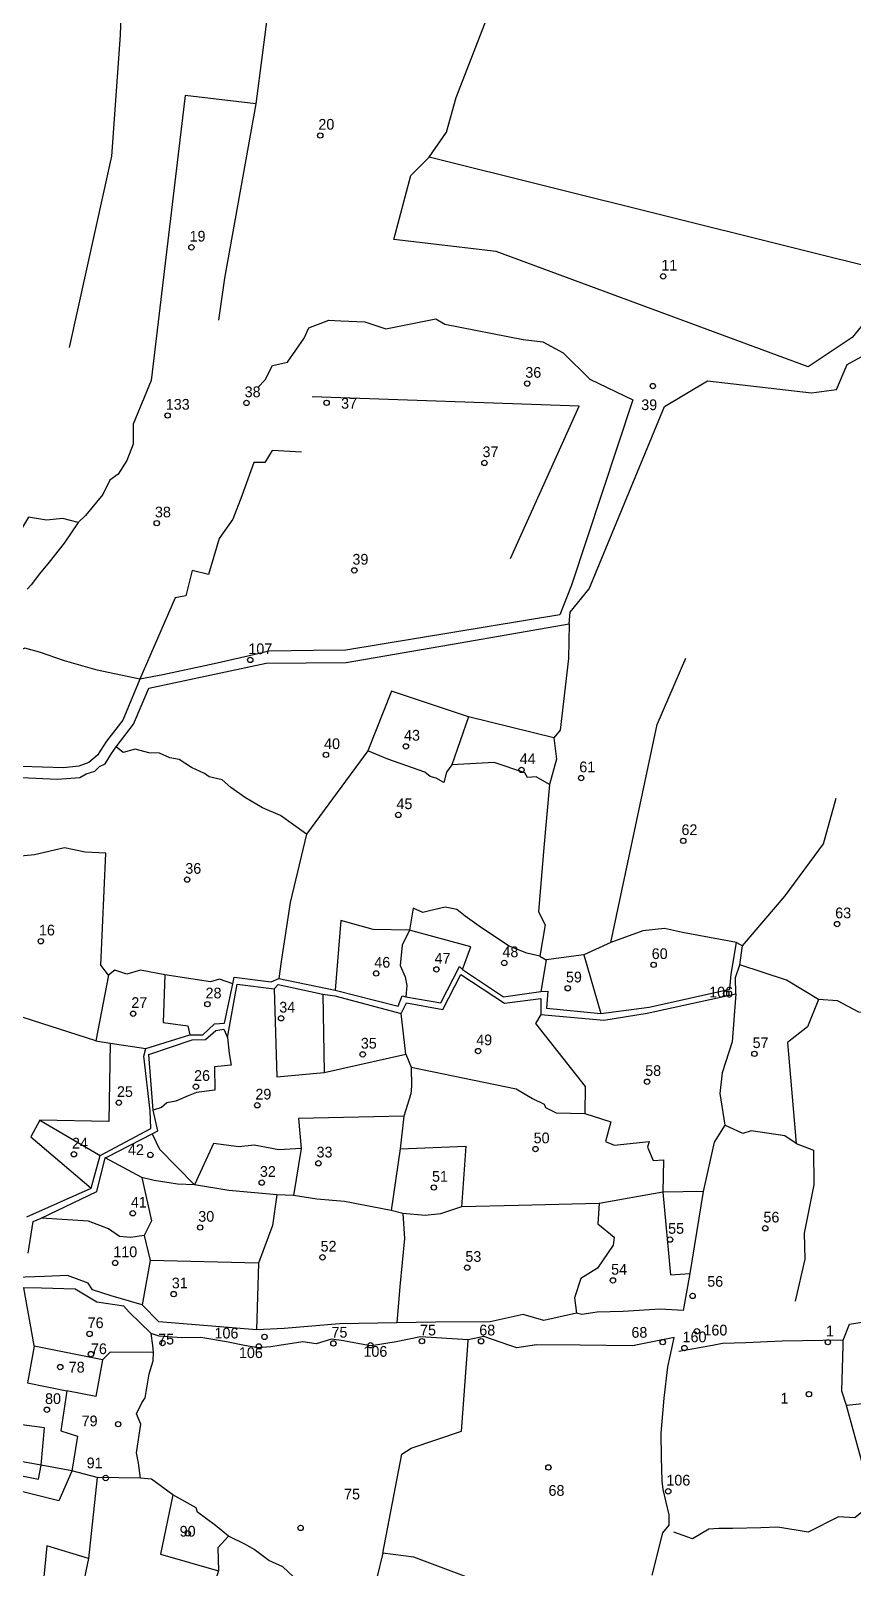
# Model space of a CAD drawing. Extents: x 176571 to 180224, y 250857 to 253450.
# Drawn here: x 178246 to 178553, y 252367 to 252941 of the extents above; entities that cross this region are included whole.
import ezdxf
from ezdxf.enums import TextEntityAlignment as Align

# ---------------------------------------------------------------- set-up
doc = ezdxf.new("R2010")
doc.units = 0
for name, color, linetype in [('1602', 240, 'Continuous'), ('1603', 240, 'Continuous'), ('A_POINTS', 252, 'Continuous')]:
    doc.layers.add(name, color=color, linetype=linetype)
doc.styles.add('HEBTXT', font='hebtxt.shx')

# ---------------------------------------------------------------- blocks, each defined once
blk = doc.blocks.new('1603')
at = {"layer": 'A_POINTS'}
blk.add_circle((0, 0), 0.25, dxfattribs=at)
at = {"style": 'HEBTXT'}
blk.add_attdef('PARCEL_NUM', text='', height=2, dxfattribs=at).set_placement((0, 1), align=Align.CENTER)
at = {"style": 'HEBTXT', "flags": 1}
blk.add_attdef('LOT_NUM', text='', height=2, dxfattribs=at).set_placement((0, -2.5), align=Align.CENTER)

msp = doc.modelspace()

# ---------------------------------------------------------------- linework, layer by layer
at = {"layer": '1602'}
for points in [[(178280.61, 253036.08), (178282.33, 253014.07), (178280.56, 252971.79), (178279.46, 252939.22), (178276.21, 252894.08), (178260.41, 252822.67)], [(178336.45, 252962.6), (178332.51, 252931.82), (178330.09, 252913.66), (178318.41, 252848.48), (178316.17, 252832.8)], [(178558.95, 252833.89), (178552.76, 252826.39), (178536.39, 252815.47), (178419.87, 252858.5), (178381.66, 252862.91), (178387.98, 252886.88), (178394.86, 252893.66), (178401.27, 252903.07), (178404.96, 252915.96), (178416.35, 252945.42)], [(178330.09, 252913.66), (178303.72, 252916.71), (178291.09, 252810.31)], [(178571.09, 252849.79), (178394.86, 252893.66)], [(178330.84, 252807.64), (178333.57, 252810.57), (178336.34, 252815.91), (178341.9, 252817.2), (178348.18, 252826.1), (178349.85, 252829.94), (178357.35, 252832.84), (178361.92, 252832.55), (178370.88, 252832.18), (178378.66, 252829.6), (178397.31, 252833.35), (178400.7, 252831.37), (178429.91, 252825.62), (178437.34, 252824.76), (178444.83, 252820.67), (178454.81, 252810.8), (178470.95, 252803.03), (178447.96, 252733.88)], [(178454.6, 252732.55), (178482.67, 252800.56), (178498.76, 252810.15), (178537.66, 252805.72), (178546.97, 252806.93), (178550.97, 252816.25), (178565.44, 252824.28)], [(178291.09, 252810.31), (178284.26, 252793.96), (178284.33, 252786.5), (178281.95, 252780.43), (178278.72, 252775.37), (178275.62, 252773.05), (178273.04, 252767.68), (178266.54, 252759.96), (178263.8, 252757.28), (178258.57, 252749.57), (178252.91, 252742.49), (178249.35, 252738.12), (178246.28, 252734.04), (178244.76, 252732.37)], [(178425.17, 252743.81), (178450.8, 252800.78), (178351.19, 252804.27)], [(178347.12, 252783.5), (178336.21, 252784.18), (178333.51, 252779.7), (178329.37, 252779.69), (178324.93, 252767.25), (178321.49, 252758.53), (178316.39, 252751.29), (178312.5, 252737.93), (178306.4, 252739.36), (178304.04, 252729.88), (178300, 252729.19), (178286.75, 252698.73), (178270.82, 252702.09), (178258.62, 252705.62), (178249.37, 252708.84), (178243.91, 252710.42), (178240.4, 252708.91), (178236.08, 252711.73)], [(178263.8, 252757.28), (178258.04, 252758.73), (178251.9, 252758.14), (178245.24, 252759.27), (178241.81, 252753.71), (178231.13, 252754.95), (178220.75, 252756.21), (178213.61, 252758.31), (178207.9, 252759.99), (178203.13, 252759.35), (178196.79, 252762.55)], [(178447.96, 252733.88), (178443.68, 252722.78), (178363.72, 252709.64), (178351.66, 252709.55), (178335.08, 252709.22), (178327.13, 252707.36), (178314.52, 252704.52), (178295.45, 252700.46), (178286.75, 252698.73), (178280.44, 252683.51), (178274.41, 252675.68), (178270.96, 252670.4), (178267.77, 252667.66), (178264.01, 252666.35), (178258.31, 252665.68), (178242.62, 252666.16), (178221.3, 252665.71), (178211.73, 252665.21), (178207.76, 252665.38), (178203.89, 252665.55), (178203.89, 252665.55)], [(178201.27, 252661.54), (178210.2, 252661.36), (178224.23, 252661.19), (178225.15, 252661.91), (178242.54, 252662.08), (178256, 252661.49), (178264.46, 252662.02), (178266.79, 252663.47), (178270.05, 252664.45), (178271.7, 252666.18), (178273.91, 252667.19), (178276.27, 252670.99), (178277.99, 252673.46), (178284.43, 252682), (178287.68, 252689.53), (178290.14, 252695.4), (178334, 252704.74), (178363.8, 252705.04), (178406.48, 252712.37), (178447.16, 252719.41), (178447.45, 252723.76), (178454.6, 252732.55)], [(178447.16, 252719.41), (178446.92, 252706.51), (178443.79, 252679.72), (178441.39, 252676.88), (178442.35, 252668.92), (178439.72, 252659.49), (178437.7, 252635.93), (178435.66, 252611.92), (178438.2, 252607.01), (178436.21, 252595.31), (178438.53, 252593.98), (178436.56, 252582.15)], [(178509.58, 252600.49), (178489.47, 252604.19), (178482.68, 252605.71), (178474.66, 252604.78), (178462.72, 252600.41), (178479.99, 252681.9), (178490.64, 252706.57)], [(178441.39, 252676.88), (178409.47, 252684.66), (178380.84, 252694.32), (178371.95, 252671.99), (178349.08, 252640.97), (178342.91, 252615.34), (178339.57, 252593.37), (178338.7, 252586.97)], [(178409.47, 252684.66), (178403.31, 252666.76)], [(178349.08, 252640.97), (178339.38, 252647.91), (178332.59, 252650.74), (178326.32, 252654.47), (178320.83, 252658.39), (178317.6, 252661.23), (178312.64, 252662.35), (178310.98, 252663.58), (178306.13, 252665.77), (178301.51, 252668.78), (178298.05, 252669.44), (178294.15, 252671.1), (178290.16, 252671.28), (178285.08, 252672.71), (178280.55, 252671.38), (178277.99, 252673.46)], [(178439.72, 252659.49), (178434.84, 252662.29), (178431.58, 252662.04), (178430.59, 252663.75), (178419.16, 252667.71), (178403.31, 252666.76), (178401.37, 252664.09), (178400.34, 252660.15), (178397.44, 252661.83), (178395.18, 252662.42), (178393.2, 252664.12), (178379.46, 252668.9), (178371.95, 252671.99)], [(178245.15, 252484.47), (178246.93, 252496.26), (178249.95, 252497.48), (178270.73, 252507.48), (178273.91, 252520.06), (178274.76, 252520.37), (178291.39, 252528.98), (178293.49, 252530.18), (178291.81, 252537.86), (178290.19, 252558.69), (178306.31, 252564.16), (178311.34, 252564.23), (178315.21, 252567.64), (178318.13, 252568.16), (178319.59, 252564.96), (178323.14, 252584.92), (178337.01, 252583.13), (178338.47, 252584.78), (178355.1, 252581.13), (178359.65, 252580.55), (178384.44, 252574), (178386.42, 252577.92), (178399.99, 252575.38), (178406.69, 252588.51), (178422.93, 252577.8), (178436.56, 252579.6), (178436.57, 252573.53), (178460.11, 252571.45), (178476.25, 252574.05), (178509.37, 252581.24), (178509.29, 252587.37), (178510.83, 252592.07), (178511.8, 252599.2), (178527.79, 252617.87), (178542.11, 252637.32), (178546.85, 252654.33)], [(178321.49, 252585), (178316.5, 252586.78), (178313.2, 252585.83), (178296.13, 252588.42), (178287.11, 252590.09), (178281.95, 252588.63), (178277.48, 252590.16), (178275.12, 252588.24), (178272.19, 252592.02), (178274.09, 252633.77), (178266.35, 252634.22), (178258.64, 252635.83), (178247.43, 252633.17), (178235.76, 252632.11), (178233.63, 252632.72), (178228.08, 252635.02), (178223.78, 252634.88), (178212.59, 252638.23), (178210.52, 252638.84), (178200.46, 252636.32), (178194.55, 252638.54)], [(178270.37, 252563.71), (178236.68, 252574.51), (178224.79, 252577.15), (178223.76, 252583.24), (178220.45, 252585.13), (178210.48, 252587.52), (178191.61, 252594.57), (178194.46, 252617.25), (178187.13, 252616.85)], [(178436.21, 252595.31), (178431.35, 252596.51), (178424.71, 252599.05), (178414.35, 252605.95), (178408.24, 252610.34), (178405.22, 252612.82), (178400.81, 252613.65), (178394.93, 252612.23), (178392.54, 252611.65), (178388.91, 252613.3), (178387.47, 252605.05), (178384.77, 252599.47), (178383.98, 252591.92), (178385.92, 252587.58), (178386.49, 252584.46), (178386.09, 252580.2)], [(178407.29, 252590.36), (178410.46, 252598.84), (178387.47, 252605.05), (178373.88, 252605.35), (178361.81, 252608.71), (178359.73, 252582.72)], [(178244.67, 252498.07), (178268.66, 252508.77), (178272.02, 252520.89), (178290.89, 252531.01), (178290.65, 252537.6), (178288.25, 252557.99), (178289.06, 252560.85), (178305.48, 252565.93), (178310.38, 252566.03), (178314.69, 252570.06), (178318.4, 252570.35), (178321.49, 252585), (178322.06, 252587.46), (178335.85, 252585.81), (178338.7, 252586.97), (178359.73, 252582.72), (178383.21, 252576.74), (178384.8, 252580.52), (178386.09, 252580.2), (178399.16, 252577.88), (178406.21, 252591.47), (178407.29, 252590.36), (178422.61, 252580.21), (178436.56, 252582.15), (178439.15, 252582.3), (178438.63, 252575.89), (178458.97, 252574), (178476.97, 252576.34), (178507.17, 252583.04), (178507.61, 252588.69), (178509.58, 252600.49), (178511.8, 252599.2)], [(178462.72, 252600.41), (178452.61, 252595.88), (178438.53, 252593.98)], [(178452.61, 252595.88), (178458.97, 252574)], [(178589.02, 252557), (178588.44, 252563.28), (178587.97, 252569.55), (178580.06, 252572.02), (178571.4, 252572.2), (178566.07, 252572.82), (178555.23, 252574.39), (178547.31, 252578.62), (178540.23, 252579.23), (178528.27, 252586.34), (178510.83, 252592.07)], [(178275.12, 252588.24), (178270.37, 252563.71), (178275.71, 252562.87), (178289.06, 252560.85)], [(178296.13, 252588.42), (178295.57, 252570.58), (178304.7, 252569.29), (178305.48, 252565.93)], [(178337.01, 252583.13), (178337.95, 252550.25), (178355.6, 252551.97), (178386.11, 252558.76), (178384.44, 252574)], [(178355.1, 252581.13), (178355.6, 252551.97)], [(178509.37, 252581.24), (178507.96, 252563.39), (178504.26, 252551.78), (178503.33, 252544.11), (178505.3, 252532.27), (178501.3, 252525.9), (178497.19, 252507.48), (178492.12, 252476.83), (178489.67, 252463.11)], [(178540.23, 252579.23), (178536.15, 252568.95), (178528.59, 252563.11), (178531.92, 252525.38), (178538.31, 252522.98), (178538.48, 252510.03), (178534.93, 252491.9), (178535.14, 252482.2), (178531.55, 252466.49)], [(178436.57, 252573.53), (178434.53, 252570.22), (178453.07, 252546.67), (178452.92, 252536.67), (178462.64, 252533.5), (178460.71, 252526.19), (178463.91, 252524.79), (178477.01, 252526.14), (178476.36, 252524), (178478.52, 252519.01), (178482.32, 252519.36), (178482.15, 252507.19), (178484.94, 252476.36), (178492.12, 252476.83)], [(178275.71, 252562.87), (178275.27, 252533.65), (178249.52, 252534.06), (178246.08, 252527.84), (178268.66, 252508.77)], [(178319.59, 252564.96), (178320.15, 252559.06), (178320.94, 252554.68), (178314.7, 252554.01), (178314.84, 252545.38), (178307.95, 252544.39), (178304.87, 252543.2), (178300.25, 252541.17), (178296.84, 252540.54), (178294.88, 252538.79), (178291.81, 252537.86)], [(178386.11, 252558.76), (178388.06, 252553.91), (178388.21, 252546.85), (178387.94, 252543.96), (178385.35, 252535.6), (178384.03, 252523.36), (178380.64, 252500.42)], [(178388.06, 252553.91), (178427.35, 252545.77), (178433.49, 252542.21), (178437.83, 252540.07), (178438.28, 252538.81), (178442.31, 252536.88), (178452.92, 252536.67)], [(178249.52, 252534.06), (178272.02, 252520.89)], [(178385.35, 252535.6), (178346.1, 252534.71), (178347.03, 252523.59), (178344.23, 252505.96)], [(178531.92, 252525.38), (178527.62, 252528.24), (178515.11, 252530.18), (178511.97, 252529.1), (178505.3, 252532.27)], [(178291.39, 252528.98), (178294.09, 252523.32), (178307.19, 252509.96)], [(178347.03, 252523.59), (178338.77, 252523.08), (178329.44, 252524.73), (178323.75, 252524.22), (178314.34, 252525.46), (178307.19, 252509.96)], [(178384.03, 252523.36), (178408.5, 252524.36), (178406.88, 252501.82)], [(178497.19, 252507.48), (178482.15, 252507.19), (178458.33, 252503.03), (178428.26, 252502.21), (178406.88, 252501.82), (178399.05, 252499.18), (178393.3, 252498.58), (178385.07, 252499.28), (178380.64, 252500.42), (178363.29, 252503.75), (178352.88, 252504.63), (178344.23, 252505.96), (178337.94, 252506.18), (178320, 252507.88), (178307.19, 252509.96), (178300.84, 252510.18), (178292.19, 252511.64), (178287.57, 252512.73), (178273.91, 252520.06)], [(178287.57, 252512.73), (178291.17, 252496.56), (178288.44, 252491.02), (178290.71, 252481.71), (178287.67, 252465.2)], [(178337.94, 252506.18), (178336.31, 252494.74), (178331.09, 252480.77), (178330.43, 252455.84)], [(178385.07, 252499.28), (178385.61, 252489.9), (178383.94, 252472.02), (178382.81, 252458.45)], [(178458.33, 252503.03), (178457.88, 252495.42), (178463.89, 252490.4), (178463.51, 252487.39), (178457.71, 252478.81), (178451.48, 252475.04), (178449.14, 252467.73), (178449.81, 252462.01)], [(178288.44, 252491.02), (178283.28, 252490.28), (178279.2, 252490.68), (178275.08, 252493.54), (178267.68, 252496.4), (178249.95, 252497.48)], [(178331.09, 252480.77), (178290.71, 252481.71)], [(178489.67, 252463.11), (178481.12, 252463.51), (178467.28, 252462.67), (178457.61, 252462.42), (178451.91, 252461.59), (178449.81, 252462.01), (178437.65, 252459.27), (178429.99, 252461.6), (178417.67, 252458.78), (178397.16, 252458.69), (178382.81, 252458.45), (178361.36, 252458.09), (178340.73, 252456.38), (178330.43, 252455.84), (178293.94, 252458.88), (178287.67, 252465.2), (178276.13, 252468.55), (178269.15, 252470.79), (178267.5, 252473.26), (178259.85, 252476.17), (178251.17, 252475.78), (178233.16, 252475.18)], [(178325.94, 252450), (178319.19, 252451.3), (178309.6, 252452.93), (178302.35, 252452.81), (178294.04, 252453.42), (178291.01, 252454.5), (178282.82, 252462.41), (178280.84, 252464.68), (178270.76, 252466.17), (178262.7, 252470.98), (178250.12, 252471.36), (178243.5, 252471.47), (178227.71, 252471.33), (178216.84, 252470.41), (178200.84, 252468.72), (178189.76, 252466.31), (178183.21, 252450)], [(178247.35, 252450), (178243.5, 252471.47)], [(178549.48, 252451.95), (178551.81, 252457.93), (178575.15, 252461.74), (178585.83, 252461.33), (178587.46, 252459), (178591.39, 252461.15), (178609.21, 252458.82), (178618.09, 252459.12), (178632.37, 252458.8), (178650.66, 252457.95), (178669.77, 252457.91), (178681.98, 252457.51)], [(178291.61, 252450), (178291.01, 252454.5)], [(178372.21, 252450), (178362.88, 252451.73), (178358.34, 252452.4), (178352.71, 252450.58), (178347.63, 252451.31), (178338.79, 252450)], [(178425.02, 252450), (178415.23, 252453.28), (178409.45, 252452.14), (178391.64, 252453.19), (178382.48, 252451.35), (178374.04, 252450)], [(178409.29, 252450), (178409.45, 252452.14)], [(178485.71, 252450), (178486.37, 252452.97), (178470.83, 252449.86)], [(178549.43, 252450), (178549.48, 252451.95), (178526.6, 252451.62), (178513.07, 252450.93), (178504.41, 252450.69), (178500.58, 252450)], [(178291.96, 252447.43), (178275.76, 252447.5), (178272.88, 252444.61), (178270.43, 252430.88), (178259.6, 252433.11), (178257.25, 252418.16), (178263.57, 252416.09), (178261.38, 252403.01), (178256.59, 252391.98), (178229.9, 252398.58), (178230.92, 252403.73), (178248.98, 252400.12), (178250, 252405.27), (178251.16, 252419.2), (178235.32, 252421.36), (178223.32, 252422.6), (178219.36, 252425.39), (178216.69, 252427.44), (178213.35, 252428.08), (178206.12, 252430.55), (178197.48, 252429.67), (178187.87, 252427.22), (178177.34, 252423.69), (178166.35, 252421.05)], [(178247.4, 252449.72), (178244.91, 252435.99), (178259.6, 252433.11)], [(178272.88, 252444.61), (178272.88, 252444.61), (178247.4, 252449.72), (178247.35, 252450)], [(178346.17, 252361.69), (178340.22, 252367.28), (178334.93, 252369.72), (178329.54, 252373.78), (178326.2, 252375.67), (178319.94, 252378.83), (178315.05, 252382.74), (178308.36, 252387.74), (178307.81, 252389.36), (178299.15, 252394.26), (178291.11, 252400.06), (178287.06, 252400.45), (178286.26, 252406.08), (178285.6, 252409.91), (178287.12, 252420.6), (178285.57, 252424.47), (178287.53, 252428.56), (178288.81, 252430.5), (178290.27, 252439.37), (178291.77, 252444.31), (178291.96, 252447.43), (178291.61, 252450)], [(178338.79, 252450), (178335.71, 252449.54), (178330.88, 252449.05), (178325.94, 252450)], [(178374.04, 252450), (178373.06, 252449.84), (178372.21, 252450)], [(178447.12, 252349.8), (178438.67, 252353.13), (178426.63, 252356.92), (178389.09, 252370.95), (178377.59, 252372.41), (178384.62, 252409.37), (178388.1, 252411.62), (178406.96, 252417.96), (178409.29, 252450)], [(178471.54, 252450), (178470.83, 252449.86), (178451.17, 252450.11), (178434.91, 252450.19), (178427.54, 252449.16), (178425.02, 252450)], [(178459.76, 252450), (178451.17, 252450.11), (178434.91, 252450.19), (178433.55, 252450)], [(178478.13, 252364.28), (178482.08, 252380.07), (178484.48, 252382.95), (178484.42, 252386.71), (178482.16, 252396.24), (178481.79, 252399.48), (178481.65, 252408.1), (178481.42, 252417.27), (178482.62, 252430.35), (178483.94, 252442.02), (178485.71, 252450)], [(178500.58, 252450), (178488.01, 252447.72)], [(178658.31, 252379.36), (178647.69, 252415.95), (178622.84, 252424.01), (178611.29, 252420.95), (178603.54, 252428.32), (178583.64, 252425.94), (178572.6, 252427.31), (178571.1, 252432.89), (178558.99, 252431.86), (178557.86, 252428.28), (178550.66, 252427.56), (178548.93, 252432.96), (178549.43, 252450)], [(178587.67, 252450), (178588.09, 252431.59), (178583.64, 252425.94), (178581.43, 252415.24), (178582.55, 252393.03), (178580.11, 252386.03), (178558.39, 252389.33), (178559.31, 252396.27), (178550.66, 252427.56)], [(178287.06, 252400.45), (178270.9, 252400.65), (178261.39, 252403.2), (178250, 252405.27), (178233.07, 252408.29), (178178.32, 252410.99), (178168.36, 252419.38), (178166.35, 252421.05)], [(178270.9, 252400.65), (178267.65, 252370.42), (178262.28, 252344.92)], [(178299.15, 252394.26), (178294.46, 252372.02), (178316.16, 252365.86)], [(178558.39, 252389.33), (178553.79, 252385.66), (178547.73, 252386.04), (178536.37, 252380.3), (178525.09, 252382.16), (178518.63, 252381.9), (178508.16, 252381.7), (178502.97, 252381.64), (178499.24, 252381.46), (178493.21, 252377.85), (178486.22, 252380.31)], [(178319.94, 252378.83), (178315.96, 252374.4), (178316.16, 252365.86), (178311.7, 252352.55), (178311.61, 252345.82), (178313.54, 252338.7), (178314.93, 252335.98), (178331.37, 252332.67), (178347.84, 252323.2)], [(178267.65, 252370.42), (178252.07, 252375.15), (178249.39, 252346.87)], [(178377.59, 252372.41), (178375.13, 252362.74), (178368.42, 252352.73), (178375.27, 252347.89), (178373.64, 252339.7), (178369.18, 252316.33), (178354.25, 252317.17), (178347.84, 252323.2), (178345.42, 252319.27), (178339.53, 252293.44), (178336.37, 252273.16), (178330.98, 252272.25), (178328.89, 252254.25)]]:
    msp.add_lwpolyline(points, dxfattribs=at)

# ---------------------------------------------------------------- block references
at = {"layer": '1603'}
ref = msp.add_blockref('1603', (178354.17, 252901.8), dxfattribs=dict(at, xscale=4, yscale=4, zscale=4))
ref.add_attrib('PARCEL_NUM', '20', (178353.48, 252903.96), dxfattribs={"layer": '0', "height": 4, "style": 'HEBTXT'})
ref = msp.add_blockref('1603', (178306.07, 252860.03), dxfattribs=dict(at, xscale=4, yscale=4, zscale=4))
ref.add_attrib('PARCEL_NUM', '19', (178305.38, 252862.19), dxfattribs={"layer": '0', "height": 4, "style": 'HEBTXT'})
ref = msp.add_blockref('1603', (178482.22, 252849.2), dxfattribs=dict(at, xscale=4, yscale=4, zscale=4))
ref.add_attrib('PARCEL_NUM', '11', (178481.53, 252851.36), dxfattribs={"layer": '0', "height": 4, "style": 'HEBTXT'})
ref = msp.add_blockref('1603', (178431.44, 252809.17), dxfattribs=dict(at, xscale=4, yscale=4, zscale=4))
ref.add_attrib('PARCEL_NUM', '36', (178430.75, 252811.33), dxfattribs={"layer": '0', "height": 4, "style": 'HEBTXT'})
ref = msp.add_blockref('1603', (178326.63, 252801.91), dxfattribs=dict(at, xscale=4, yscale=4, zscale=4))
ref.add_attrib('PARCEL_NUM', '38', (178325.94, 252804.07), dxfattribs={"layer": '0', "height": 4, "style": 'HEBTXT'})
ref = msp.add_blockref('1603', (178478.36, 252808.22), dxfattribs=dict(at, xscale=4, yscale=4, zscale=4))
ref.add_attrib('PARCEL_NUM', '39', (178474.03, 252799.25), dxfattribs={"layer": '0', "height": 4, "style": 'HEBTXT'})
ref = msp.add_blockref('1603', (178297.18, 252797.25), dxfattribs=dict(at, xscale=4, yscale=4, zscale=4))
ref.add_attrib('PARCEL_NUM', '133', (178296.49, 252799.41), dxfattribs={"layer": '0', "height": 4, "style": 'HEBTXT'})
ref = msp.add_blockref('1603', (178356.56, 252801.96), dxfattribs=dict(at, xscale=4, yscale=4, zscale=4))
ref.add_attrib('PARCEL_NUM', '37', (178361.96, 252799.78), dxfattribs={"layer": '0', "height": 4, "style": 'HEBTXT'})
ref = msp.add_blockref('1603', (178415.46, 252779.53), dxfattribs=dict(at, xscale=4, yscale=4, zscale=4))
ref.add_attrib('PARCEL_NUM', '37', (178414.77, 252781.69), dxfattribs={"layer": '0', "height": 4, "style": 'HEBTXT'})
ref = msp.add_blockref('1603', (178293.14, 252757.04), dxfattribs=dict(at, xscale=4, yscale=4, zscale=4))
ref.add_attrib('PARCEL_NUM', '38', (178292.45, 252759.2), dxfattribs={"layer": '0', "height": 4, "style": 'HEBTXT'})
ref = msp.add_blockref('1603', (178366.9, 252739.39), dxfattribs=dict(at, xscale=4, yscale=4, zscale=4))
ref.add_attrib('PARCEL_NUM', '39', (178366.2, 252741.55), dxfattribs={"layer": '0', "height": 4, "style": 'HEBTXT'})
ref = msp.add_blockref('1603', (178328.02, 252705.97), dxfattribs=dict(at, xscale=4, yscale=4, zscale=4))
ref.add_attrib('PARCEL_NUM', '107', (178327.32, 252708.13), dxfattribs={"layer": '0', "height": 4, "style": 'HEBTXT'})
ref = msp.add_blockref('1603', (178356.29, 252670.53), dxfattribs=dict(at, xscale=4, yscale=4, zscale=4))
ref.add_attrib('PARCEL_NUM', '40', (178355.6, 252672.69), dxfattribs={"layer": '0', "height": 4, "style": 'HEBTXT'})
ref = msp.add_blockref('1603', (178386.15, 252673.68), dxfattribs=dict(at, xscale=4, yscale=4, zscale=4))
ref.add_attrib('PARCEL_NUM', '43', (178385.46, 252675.84), dxfattribs={"layer": '0', "height": 4, "style": 'HEBTXT'})
ref = msp.add_blockref('1603', (178429.33, 252664.89), dxfattribs=dict(at, xscale=4, yscale=4, zscale=4))
ref.add_attrib('PARCEL_NUM', '44', (178428.64, 252667.05), dxfattribs={"layer": '0', "height": 4, "style": 'HEBTXT'})
ref = msp.add_blockref('1603', (178451.59, 252661.86), dxfattribs=dict(at, xscale=4, yscale=4, zscale=4))
ref.add_attrib('PARCEL_NUM', '61', (178450.9, 252664.02), dxfattribs={"layer": '0', "height": 4, "style": 'HEBTXT'})
ref = msp.add_blockref('1603', (178383.33, 252648.1), dxfattribs=dict(at, xscale=4, yscale=4, zscale=4))
ref.add_attrib('PARCEL_NUM', '45', (178382.63, 252650.26), dxfattribs={"layer": '0', "height": 4, "style": 'HEBTXT'})
ref = msp.add_blockref('1603', (178489.74, 252638.42), dxfattribs=dict(at, xscale=4, yscale=4, zscale=4))
ref.add_attrib('PARCEL_NUM', '62', (178489.05, 252640.58), dxfattribs={"layer": '0', "height": 4, "style": 'HEBTXT'})
ref = msp.add_blockref('1603', (178304.48, 252623.96), dxfattribs=dict(at, xscale=4, yscale=4, zscale=4))
ref.add_attrib('PARCEL_NUM', '36', (178303.79, 252626.12), dxfattribs={"layer": '0', "height": 4, "style": 'HEBTXT'})
ref = msp.add_blockref('1603', (178547.16, 252607.34), dxfattribs=dict(at, xscale=4, yscale=4, zscale=4))
ref.add_attrib('PARCEL_NUM', '63', (178546.46, 252609.5), dxfattribs={"layer": '0', "height": 4, "style": 'HEBTXT'})
ref = msp.add_blockref('1603', (178249.83, 252600.94), dxfattribs=dict(at, xscale=4, yscale=4, zscale=4))
ref.add_attrib('PARCEL_NUM', '16', (178249.14, 252603.1), dxfattribs={"layer": '0', "height": 4, "style": 'HEBTXT'})
ref = msp.add_blockref('1603', (178397.54, 252590.41), dxfattribs=dict(at, xscale=4, yscale=4, zscale=4))
ref.add_attrib('PARCEL_NUM', '47', (178396.85, 252592.56), dxfattribs={"layer": '0', "height": 4, "style": 'HEBTXT'})
ref = msp.add_blockref('1603', (178422.9, 252592.82), dxfattribs=dict(at, xscale=4, yscale=4, zscale=4))
ref.add_attrib('PARCEL_NUM', '48', (178422.21, 252594.98), dxfattribs={"layer": '0', "height": 4, "style": 'HEBTXT'})
ref = msp.add_blockref('1603', (178478.64, 252592.13), dxfattribs=dict(at, xscale=4, yscale=4, zscale=4))
ref.add_attrib('PARCEL_NUM', '60', (178477.95, 252594.29), dxfattribs={"layer": '0', "height": 4, "style": 'HEBTXT'})
ref = msp.add_blockref('1603', (178375.05, 252588.9), dxfattribs=dict(at, xscale=4, yscale=4, zscale=4))
ref.add_attrib('PARCEL_NUM', '46', (178374.36, 252591.05), dxfattribs={"layer": '0', "height": 4, "style": 'HEBTXT'})
ref = msp.add_blockref('1603', (178446.6, 252583.39), dxfattribs=dict(at, xscale=4, yscale=4, zscale=4))
ref.add_attrib('PARCEL_NUM', '59', (178445.91, 252585.55), dxfattribs={"layer": '0', "height": 4, "style": 'HEBTXT'})
ref = msp.add_blockref('1603', (178505.76, 252581.42), dxfattribs=dict(at, xscale=4, yscale=4, zscale=4))
ref.add_attrib('PARCEL_NUM', '106', (178499.4, 252579.93), dxfattribs={"layer": '0', "height": 4, "style": 'HEBTXT'})
ref = msp.add_blockref('1603', (178284.32, 252573.86), dxfattribs=dict(at, xscale=4, yscale=4, zscale=4))
ref.add_attrib('PARCEL_NUM', '27', (178283.62, 252576.02), dxfattribs={"layer": '0', "height": 4, "style": 'HEBTXT'})
ref = msp.add_blockref('1603', (178312.05, 252577.44), dxfattribs=dict(at, xscale=4, yscale=4, zscale=4))
ref.add_attrib('PARCEL_NUM', '28', (178311.35, 252579.59), dxfattribs={"layer": '0', "height": 4, "style": 'HEBTXT'})
ref = msp.add_blockref('1603', (178339.56, 252572.15), dxfattribs=dict(at, xscale=4, yscale=4, zscale=4))
ref.add_attrib('PARCEL_NUM', '34', (178338.87, 252574.31), dxfattribs={"layer": '0', "height": 4, "style": 'HEBTXT'})
ref = msp.add_blockref('1603', (178370.02, 252558.69), dxfattribs=dict(at, xscale=4, yscale=4, zscale=4))
ref.add_attrib('PARCEL_NUM', '35', (178369.33, 252560.85), dxfattribs={"layer": '0', "height": 4, "style": 'HEBTXT'})
ref = msp.add_blockref('1603', (178413.1, 252559.93), dxfattribs=dict(at, xscale=4, yscale=4, zscale=4))
ref.add_attrib('PARCEL_NUM', '49', (178412.41, 252562.09), dxfattribs={"layer": '0', "height": 4, "style": 'HEBTXT'})
ref = msp.add_blockref('1603', (178516.31, 252558.88), dxfattribs=dict(at, xscale=4, yscale=4, zscale=4))
ref.add_attrib('PARCEL_NUM', '57', (178515.62, 252561.04), dxfattribs={"layer": '0', "height": 4, "style": 'HEBTXT'})
ref = msp.add_blockref('1603', (178307.76, 252546.62), dxfattribs=dict(at, xscale=4, yscale=4, zscale=4))
ref.add_attrib('PARCEL_NUM', '26', (178307.07, 252548.78), dxfattribs={"layer": '0', "height": 4, "style": 'HEBTXT'})
ref = msp.add_blockref('1603', (178476.2, 252548.47), dxfattribs=dict(at, xscale=4, yscale=4, zscale=4))
ref.add_attrib('PARCEL_NUM', '58', (178475.51, 252550.63), dxfattribs={"layer": '0', "height": 4, "style": 'HEBTXT'})
ref = msp.add_blockref('1603', (178278.96, 252540.62), dxfattribs=dict(at, xscale=4, yscale=4, zscale=4))
ref.add_attrib('PARCEL_NUM', '25', (178278.26, 252542.78), dxfattribs={"layer": '0', "height": 4, "style": 'HEBTXT'})
ref = msp.add_blockref('1603', (178330.65, 252539.68), dxfattribs=dict(at, xscale=4, yscale=4, zscale=4))
ref.add_attrib('PARCEL_NUM', '29', (178329.96, 252541.83), dxfattribs={"layer": '0', "height": 4, "style": 'HEBTXT'})
ref = msp.add_blockref('1603', (178262.18, 252521.38), dxfattribs=dict(at, xscale=4, yscale=4, zscale=4))
ref.add_attrib('PARCEL_NUM', '24', (178261.48, 252523.54), dxfattribs={"layer": '0', "height": 4, "style": 'HEBTXT'})
ref = msp.add_blockref('1603', (178434.54, 252523.33), dxfattribs=dict(at, xscale=4, yscale=4, zscale=4))
ref.add_attrib('PARCEL_NUM', '50', (178433.85, 252525.49), dxfattribs={"layer": '0', "height": 4, "style": 'HEBTXT'})
ref = msp.add_blockref('1603', (178290.74, 252521.13), dxfattribs=dict(at, xscale=4, yscale=4, zscale=4))
ref.add_attrib('PARCEL_NUM', '42', (178282.37, 252521.11), dxfattribs={"layer": '0', "height": 4, "style": 'HEBTXT'})
ref = msp.add_blockref('1603', (178353.49, 252518.02), dxfattribs=dict(at, xscale=4, yscale=4, zscale=4))
ref.add_attrib('PARCEL_NUM', '33', (178352.79, 252520.18), dxfattribs={"layer": '0', "height": 4, "style": 'HEBTXT'})
ref = msp.add_blockref('1603', (178332.33, 252510.81), dxfattribs=dict(at, xscale=4, yscale=4, zscale=4))
ref.add_attrib('PARCEL_NUM', '32', (178331.64, 252512.96), dxfattribs={"layer": '0', "height": 4, "style": 'HEBTXT'})
ref = msp.add_blockref('1603', (178396.59, 252508.97), dxfattribs=dict(at, xscale=4, yscale=4, zscale=4))
ref.add_attrib('PARCEL_NUM', '51', (178395.9, 252511.13), dxfattribs={"layer": '0', "height": 4, "style": 'HEBTXT'})
ref = msp.add_blockref('1603', (178284.16, 252499.34), dxfattribs=dict(at, xscale=4, yscale=4, zscale=4))
ref.add_attrib('PARCEL_NUM', '41', (178283.46, 252501.49), dxfattribs={"layer": '0', "height": 4, "style": 'HEBTXT'})
ref = msp.add_blockref('1603', (178309.33, 252494.04), dxfattribs=dict(at, xscale=4, yscale=4, zscale=4))
ref.add_attrib('PARCEL_NUM', '30', (178308.63, 252496.19), dxfattribs={"layer": '0', "height": 4, "style": 'HEBTXT'})
ref = msp.add_blockref('1603', (178520.35, 252493.75), dxfattribs=dict(at, xscale=4, yscale=4, zscale=4))
ref.add_attrib('PARCEL_NUM', '56', (178519.66, 252495.91), dxfattribs={"layer": '0', "height": 4, "style": 'HEBTXT'})
ref = msp.add_blockref('1603', (178484.78, 252489.53), dxfattribs=dict(at, xscale=4, yscale=4, zscale=4))
ref.add_attrib('PARCEL_NUM', '55', (178484.08, 252491.69), dxfattribs={"layer": '0', "height": 4, "style": 'HEBTXT'})
ref = msp.add_blockref('1603', (178277.59, 252480.81), dxfattribs=dict(at, xscale=4, yscale=4, zscale=4))
ref.add_attrib('PARCEL_NUM', '110', (178276.9, 252482.96), dxfattribs={"layer": '0', "height": 4, "style": 'HEBTXT'})
ref = msp.add_blockref('1603', (178355.01, 252482.9), dxfattribs=dict(at, xscale=4, yscale=4, zscale=4))
ref.add_attrib('PARCEL_NUM', '52', (178354.31, 252485.05), dxfattribs={"layer": '0', "height": 4, "style": 'HEBTXT'})
ref = msp.add_blockref('1603', (178409.05, 252479.05), dxfattribs=dict(at, xscale=4, yscale=4, zscale=4))
ref.add_attrib('PARCEL_NUM', '53', (178408.36, 252481.21), dxfattribs={"layer": '0', "height": 4, "style": 'HEBTXT'})
ref = msp.add_blockref('1603', (178299.44, 252469.17), dxfattribs=dict(at, xscale=4, yscale=4, zscale=4))
ref.add_attrib('PARCEL_NUM', '31', (178298.75, 252471.33), dxfattribs={"layer": '0', "height": 4, "style": 'HEBTXT'})
ref = msp.add_blockref('1603', (178463.48, 252474.28), dxfattribs=dict(at, xscale=4, yscale=4, zscale=4))
ref.add_attrib('PARCEL_NUM', '54', (178462.79, 252476.43), dxfattribs={"layer": '0', "height": 4, "style": 'HEBTXT'})
ref = msp.add_blockref('1603', (178493.22, 252468.5), dxfattribs=dict(at, xscale=4, yscale=4, zscale=4))
ref.add_attrib('PARCEL_NUM', '56', (178498.68, 252471.93), dxfattribs={"layer": '0', "height": 4, "style": 'HEBTXT'})
ref = msp.add_blockref('1603', (178268.03, 252454.32), dxfattribs=dict(at, xscale=4, yscale=4, zscale=4))
ref.add_attrib('PARCEL_NUM', '76', (178267.33, 252456.47), dxfattribs={"layer": '0', "height": 4, "style": 'HEBTXT'})
ref = msp.add_blockref('1603', (178392.14, 252451.6), dxfattribs=dict(at, xscale=4, yscale=4, zscale=4))
ref.add_attrib('PARCEL_NUM', '75', (178391.44, 252453.75), dxfattribs={"layer": '0', "height": 4, "style": 'HEBTXT'})
ref = msp.add_blockref('1603', (178414.24, 252451.58), dxfattribs=dict(at, xscale=4, yscale=4, zscale=4))
ref.add_attrib('PARCEL_NUM', '68', (178413.55, 252453.73), dxfattribs={"layer": '0', "height": 4, "style": 'HEBTXT'})
ref = msp.add_blockref('1603', (178494.82, 252455.28), dxfattribs=dict(at, xscale=4, yscale=4, zscale=4))
ref.add_attrib('PARCEL_NUM', '160', (178497.26, 252453.73), dxfattribs={"layer": '0', "height": 4, "style": 'HEBTXT'})
ref = msp.add_blockref('1603', (178295.27, 252450.91), dxfattribs=dict(at, xscale=4, yscale=4, zscale=4))
ref.add_attrib('PARCEL_NUM', '75', (178293.65, 252450.36), dxfattribs={"layer": '0', "height": 4, "style": 'HEBTXT'})
ref = msp.add_blockref('1603', (178333.35, 252453.2), dxfattribs=dict(at, xscale=4, yscale=4, zscale=4))
ref.add_attrib('PARCEL_NUM', '106', (178314.69, 252452.6), dxfattribs={"layer": '0', "height": 4, "style": 'HEBTXT'})
ref = msp.add_blockref('1603', (178359.07, 252450.75), dxfattribs=dict(at, xscale=4, yscale=4, zscale=4))
ref.add_attrib('PARCEL_NUM', '75', (178358.38, 252452.91), dxfattribs={"layer": '0', "height": 4, "style": 'HEBTXT'})
ref = msp.add_blockref('1603', (178482.07, 252451.24), dxfattribs=dict(at, xscale=4, yscale=4, zscale=4))
ref.add_attrib('PARCEL_NUM', '68', (178470.37, 252452.88), dxfattribs={"layer": '0', "height": 4, "style": 'HEBTXT'})
ref = msp.add_blockref('1603', (178490.15, 252449.04), dxfattribs=dict(at, xscale=4, yscale=4, zscale=4))
ref.add_attrib('PARCEL_NUM', '160', (178489.46, 252451.2), dxfattribs={"layer": '0', "height": 4, "style": 'HEBTXT'})
ref = msp.add_blockref('1603', (178543.71, 252451.23), dxfattribs=dict(at, xscale=4, yscale=4, zscale=4))
ref.add_attrib('PARCEL_NUM', '1', (178543.01, 252453.39), dxfattribs={"layer": '0', "height": 4, "style": 'HEBTXT'})
ref = msp.add_blockref('1603', (178268.55, 252446.76), dxfattribs=dict(at, xscale=4, yscale=4, zscale=4))
ref.add_attrib('PARCEL_NUM', '76', (178268.55, 252446.76), dxfattribs={"layer": '0', "height": 4, "style": 'HEBTXT'})
ref = msp.add_blockref('1603', (178331.25, 252449.64), dxfattribs=dict(at, xscale=4, yscale=4, zscale=4))
ref.add_attrib('PARCEL_NUM', '106', (178323.81, 252445.3), dxfattribs={"layer": '0', "height": 4, "style": 'HEBTXT'})
ref = msp.add_blockref('1603', (178372.94, 252450.07), dxfattribs=dict(at, xscale=4, yscale=4, zscale=4))
ref.add_attrib('PARCEL_NUM', '106', (178370.3, 252445.77), dxfattribs={"layer": '0', "height": 4, "style": 'HEBTXT'})
ref = msp.add_blockref('1603', (178257.09, 252441.92), dxfattribs=dict(at, xscale=4, yscale=4, zscale=4))
ref.add_attrib('PARCEL_NUM', '78', (178260.26, 252439.89), dxfattribs={"layer": '0', "height": 4, "style": 'HEBTXT'})
ref = msp.add_blockref('1603', (178252.11, 252425.99), dxfattribs=dict(at, xscale=4, yscale=4, zscale=4))
ref.add_attrib('PARCEL_NUM', '80', (178251.42, 252428.14), dxfattribs={"layer": '0', "height": 4, "style": 'HEBTXT'})
ref = msp.add_blockref('1603', (178536.66, 252431.82), dxfattribs=dict(at, xscale=4, yscale=4, zscale=4))
ref.add_attrib('PARCEL_NUM', '1', (178526.05, 252428.31), dxfattribs={"layer": '0', "height": 4, "style": 'HEBTXT'})
ref = msp.add_blockref('1603', (178278.72, 252420.6), dxfattribs=dict(at, xscale=4, yscale=4, zscale=4))
ref.add_attrib('PARCEL_NUM', '79', (178265.07, 252419.82), dxfattribs={"layer": '0', "height": 4, "style": 'HEBTXT'})
ref = msp.add_blockref('1603', (178274.06, 252400.51), dxfattribs=dict(at, xscale=4, yscale=4, zscale=4))
ref.add_attrib('PARCEL_NUM', '91', (178266.95, 252404.14), dxfattribs={"layer": '0', "height": 4, "style": 'HEBTXT'})
ref = msp.add_blockref('1603', (178439.36, 252404.44), dxfattribs=dict(at, xscale=4, yscale=4, zscale=4))
ref.add_attrib('PARCEL_NUM', '68', (178439.41, 252393.85), dxfattribs={"layer": '0', "height": 4, "style": 'HEBTXT'})
ref = msp.add_blockref('1603', (178484.1, 252395.53), dxfattribs=dict(at, xscale=4, yscale=4, zscale=4))
ref.add_attrib('PARCEL_NUM', '106', (178483.41, 252397.69), dxfattribs={"layer": '0', "height": 4, "style": 'HEBTXT'})
ref = msp.add_blockref('1603', (178346.85, 252381.86), dxfattribs=dict(at, xscale=4, yscale=4, zscale=4))
ref.add_attrib('PARCEL_NUM', '75', (178363.07, 252392.51), dxfattribs={"layer": '0', "height": 4, "style": 'HEBTXT'})
ref = msp.add_blockref('1603', (178304.72, 252379.84), dxfattribs=dict(at, xscale=4, yscale=4, zscale=4))
ref.add_attrib('PARCEL_NUM', '90', (178301.68, 252378.63), dxfattribs={"layer": '0', "height": 4, "style": 'HEBTXT'})

doc.saveas('drawing.dxf')
